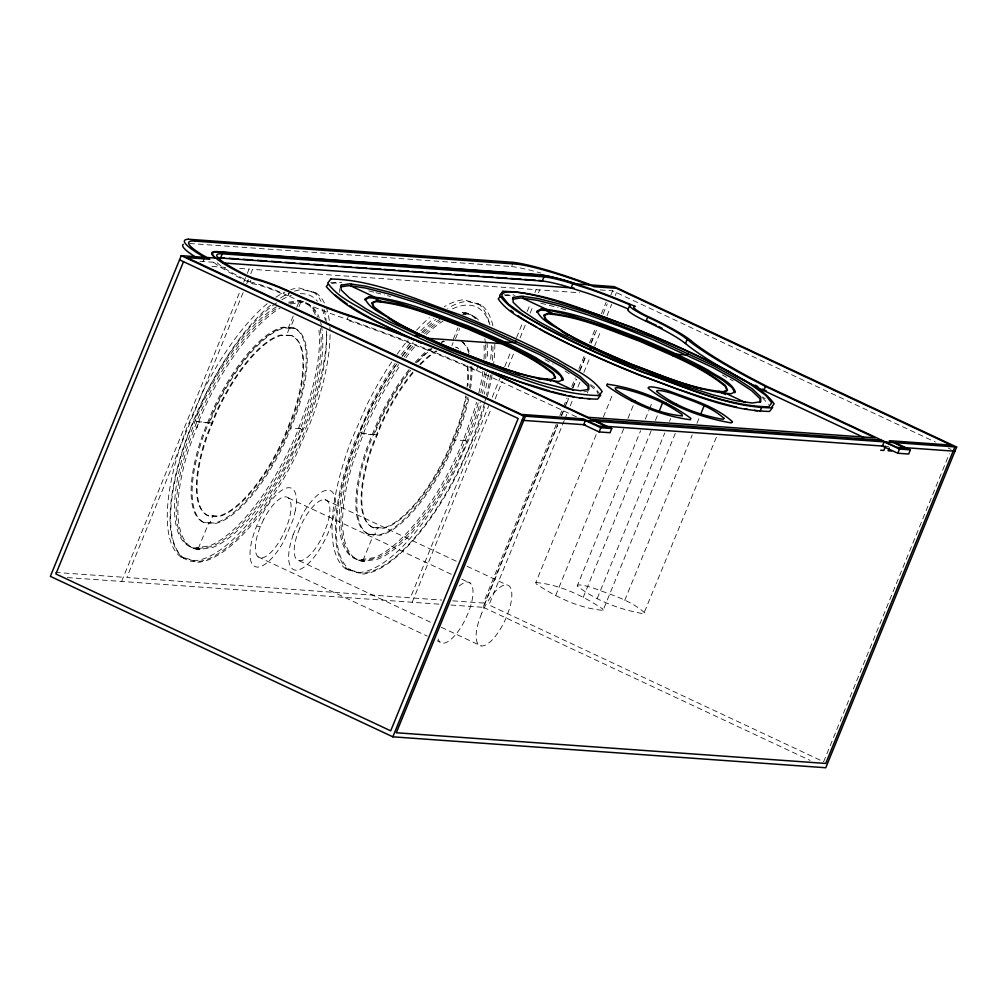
<?xml version="1.0" encoding="UTF-8"?>
<svg xmlns="http://www.w3.org/2000/svg" width="1007" height="1007" viewBox="0 0 1007 1007"><rect width="100%" height="100%" fill="white"/><g stroke="black" fill="none" stroke-linecap="round" stroke-linejoin="round"><path stroke-width="0.75" stroke-dasharray="5 3.75" d="M339.699 292.32L339.711 288.694M204.761 257.326L203.024 261.505M204.874 257.389L203.175 261.568L200.972 260.322M121.595 581.454L240.157 290.91M243.719 282.187L246.69 274.924M247.281 273.463L250.768 264.929M243.077 292.622L126.806 577.514L410.378 597.818L488.685 405.947M246.627 283.898L248.414 279.531M250.781 273.715L252.568 269.36L579.793 292.785M199.89 261.279L216.845 262.5L219.526 264.828A67.557 8.698 22.2 0 0 246.413 280.198L250.114 281.96L251.826 277.781M195.257 420.611L198.606 422.185L209.469 422.965L214.667 410.201A107.195 38.958 -64.9 0 1 284.742 327.93L290.167 328.307L294.862 316.777M576.508 416.873L465.511 365.251A234.379 30.185 22.2 0 0 347.151 319.269L342.191 317.633A72.756 9.365 22.2 0 1 292.861 297.921L287.926 295.643L289.638 291.464M288.128 295.731L289.827 291.552M198.266 548.614L208.839 522.683L209.846 523.149L212.792 515.936L213.459 516.251M293.188 315.997L288.48 327.527L290.167 328.307M296.713 307.349L299.066 301.596M289.487 327.992L286.542 335.205L287.222 335.52M298.978 306.694L300.741 302.377L297.392 300.803M347.163 319.282L348.875 315.103M360.002 432.406L363.351 433.979L374.214 434.747L379.412 421.996A107.195 38.958 -64.9 0 1 410.755 370.337M363.011 560.408L373.597 534.465L374.604 534.944L377.549 527.731L378.217 528.033M453.238 339.321L457.933 327.791M451.879 345.565L453.062 342.67M455.504 338.654L459.607 328.572M189.53 243.493L511.543 266.54L513.255 262.361M476.588 370.06L478.3 365.868M492.234 397.224L499.95 378.33M504.696 366.699L511.216 350.7M516.553 337.622L523.086 321.636M527.24 311.465L530.198 304.19M534.944 292.559L536.139 289.651M412.178 602.249L491.001 409.094M495.154 398.923L502.266 381.477M508.195 366.951L514.136 352.412M520.065 337.874L525.994 323.335M530.148 313.164L533.118 305.901M538.455 292.81L539.639 289.903M556.317 424.299L483.373 603.042L452.483 600.827M559.867 415.576L562.837 408.313M563.429 406.853L566.991 398.143M571.737 386.512L575.287 377.801M578.849 369.078L585.369 353.092M589.523 342.921L596.056 326.923M601.406 313.806L606.151 302.163M483.41 606.491L557.651 424.539M561.226 415.815L564.197 408.527M564.789 407.08L568.351 398.344M572.505 388.161L576.067 379.425M579.629 370.689L586.175 354.678M590.92 343.035L594.482 334.299M450.897 605.018L483.423 607.347L557.488 425.848M561.629 415.69L565.783 405.531M566.375 404.071L568.741 398.268M572.895 388.098L576.445 379.387M579.994 370.677L586.515 354.703M591.26 343.097L597.78 327.124M603.105 314.058L607.259 303.887M610.808 295.177L614.295 286.643M564.285 420.41L488.974 604.968L823.638 761.758L949.324 453.779M564.877 418.962L567.847 411.687M570.214 405.884L573.184 398.608M577.93 386.99L580.296 381.175M583.859 372.452L590.379 356.478M594.533 346.295L601.053 330.321M606.969 315.82L611.702 304.227M615.252 295.529L616.435 292.622M587.295 393.02L588.025 391.22M675.307 433.325L603.067 610.355C579.491 608.379 555.902 597.101 536.253 583.972L535.837 582.512L596.836 433.048M603.357 417.087L612.822 393.863M555.713 595.452L623.811 428.567M627.953 418.409L635.065 401M716.355 437.277L643.712 613.767C620.299 609.739 595.867 600.738 577.25 585.948L640.616 430.681M645.349 419.076L648.898 410.365M649.49 408.918L652.46 401.655M583.191 597.415L651.894 429.083M655.444 420.385L657.81 414.582M597.239 598.422L664.746 432.997M669.479 421.392L670.662 418.484M624.718 600.386L692.224 434.961M696.957 423.355L699.915 416.092M535.837 582.512C559.414 584.488 583.003 595.766 602.652 608.895L603.067 610.355M288.631 302.176L299.079 300.539L302.427 302.113A134.988 49.053 -64.9 0 1 319.219 317.797M288.858 303.183L300.753 301.332A134.988 49.053 -64.9 0 1 317.545 317.004M290.532 303.963L302.427 302.113M478.451 320.025A134.988 49.053 -64.9 0 0 467.172 313.907L463.824 312.334L462.137 312.598L465.498 314.171M463.824 313.378L465.498 313.127A134.988 49.053 -64.9 0 1 476.777 319.244M462.578 314.625L467.172 313.907M276.497 306.745A134.988 49.053 -64.9 0 0 196.592 416.948L184.822 449.235A134.988 49.053 -64.9 0 0 194.905 548.085L209.72 545.781A134.988 49.053 -64.9 0 0 297.392 431.688L309.162 399.401A134.988 49.053 -64.9 0 0 318.829 329.1M194.905 548.085L198.253 549.658L213.069 547.342A134.988 49.053 -64.9 0 0 300.741 433.262L312.51 400.975A134.988 49.053 -64.9 0 0 321.523 326.356M396.896 363.854A134.988 49.053 -64.9 0 0 361.337 428.73L349.58 461.017A134.988 49.053 -64.9 0 0 359.65 559.879L374.478 557.576A134.988 49.053 -64.9 0 0 462.137 443.483L473.907 411.196A134.988 49.053 -64.9 0 0 476.512 402.221M359.65 559.879L362.998 561.453L377.826 559.137A134.988 49.053 -64.9 0 0 465.486 445.044L477.255 412.769A134.988 49.053 -64.9 0 0 480.263 402.297M583.796 391.861L586.615 391.433M330.787 282.564L341.7 282.501M504.117 294.862L513.671 294.812M290.973 335.344L280.852 335.029A99.252 36.076 -64.9 0 0 215.989 412.455L206.448 436.258A99.252 36.076 -64.9 0 0 208.373 515.798L219.161 516.427A99.252 36.076 -64.9 0 0 284.024 439.002L293.566 415.199A99.252 36.076 -64.9 0 0 291.64 335.658L290.973 335.344A99.252 36.076 -64.9 0 1 292.886 414.884L283.345 438.687A99.252 36.076 -64.9 0 1 218.494 516.113L208.373 515.798M291.64 335.658L281.519 335.344A99.252 36.076 -64.9 0 0 216.656 412.769L207.115 436.572A99.252 36.076 -64.9 0 0 209.041 516.113M412.845 372.036A99.252 36.076 -64.9 0 0 380.734 424.249L371.193 448.052A99.252 36.076 -64.9 0 0 373.119 527.58L383.239 527.907A99.252 36.076 -64.9 0 0 448.102 450.481L457.644 426.678A99.252 36.076 -64.9 0 0 465.788 395.864M373.119 527.58L383.906 528.222A99.252 36.076 -64.9 0 0 448.77 450.796L458.311 426.993A99.252 36.076 -64.9 0 0 466.455 396.179M293.83 327.892L283.068 327.149A107.195 38.958 -64.9 0 0 212.993 409.421L202.52 435.112A107.195 38.958 -64.9 0 0 203.49 522.306L215.271 523.527A107.195 38.958 -64.9 0 0 285.346 441.255L295.819 415.564A107.195 38.958 -64.9 0 0 294.837 328.37L293.83 327.892A107.195 38.958 -64.9 0 1 294.812 415.098L284.339 440.789A107.195 38.958 -64.9 0 1 214.264 523.048L203.49 522.306M294.837 328.37L284.062 327.615A107.195 38.958 -64.9 0 0 214 409.887L203.527 435.578A107.195 38.958 -64.9 0 0 204.497 522.784M409.081 369.556A107.195 38.958 -64.9 0 0 377.738 421.203L367.265 446.907A107.195 38.958 -64.9 0 0 368.247 534.1L379.022 534.843A107.195 38.958 -64.9 0 0 449.084 452.584L459.557 426.88A107.195 38.958 -64.9 0 0 467.928 397.136M368.247 534.1L380.017 535.321A107.195 38.958 -64.9 0 0 450.091 453.049L460.564 427.358A107.195 38.958 -64.9 0 0 468.935 397.601M600.26 289.94L612.583 290.822L935.427 442.086M211.999 266.452L225.895 267.447M239.792 268.441L249.056 269.108M883.932 446.151L888.602 446.479M196.931 421.392L209.469 422.965M300.401 428.806L289.538 428.025L290.545 428.491M361.677 433.186L374.214 434.747M465.146 440.6L454.295 439.82L455.29 440.286M208.801 422.65L212.49 423.179M373.547 434.432L377.235 434.974M257.314 526.258L260.461 526.472M55.36 572.404L123.295 577.263M413.89 598.07L441.683 600.059M67.381 577.565L440.059 604.25M250.114 281.96L251.901 282.338A33.533 4.318 22.2 0 1 284.427 294.044L287.926 295.643M540.772 303.183L558.067 307.563M368.801 290.872L374.566 292.332M376.014 292.697L384.661 294.9M492.889 325.714A148.482 53.963 -64.9 0 0 481.145 305.008L463.988 299.771A148.482 53.963 -64.9 0 0 444.276 306.732M481.145 305.008L467.336 301.345A148.482 53.963 -64.9 0 0 447.624 308.306M324.38 302.981A148.482 53.963 -64.9 0 0 316.387 293.213L299.23 287.977A148.482 53.963 -64.9 0 0 290.922 289.638M316.387 293.213L302.578 289.55A148.482 53.963 -64.9 0 0 294.271 291.212M391.773 361.903A148.482 53.963 -64.9 0 0 367.089 404.487L351.519 439.895A148.482 53.963 -64.9 0 0 345.691 568.779L359.499 572.442A148.482 53.963 -64.9 0 0 456.385 467.726L471.968 432.318A148.482 53.963 -64.9 0 0 481.434 404.298M345.691 568.779L362.847 574.015A148.482 53.963 -64.9 0 0 459.746 469.3L475.317 433.891A148.482 53.963 -64.9 0 0 484.782 405.871M267.195 303.736A148.482 53.963 -64.9 0 0 202.344 392.692L186.761 428.113A148.482 53.963 -64.9 0 0 180.945 556.984L194.741 560.66A148.482 53.963 -64.9 0 0 291.64 455.944L307.211 420.523A148.482 53.963 -64.9 0 0 326.709 330.812M180.945 556.984L198.089 562.221A148.482 53.963 -64.9 0 0 294.988 457.505L310.559 422.097A148.482 53.963 -64.9 0 0 330.057 332.386M561 308.406L566.941 310.282M387.544 295.63L390.515 296.562M948.254 448.09L951.099 449.424M463.472 439.807L466.833 441.381M298.727 428.025L302.075 429.586M324.934 499.673L457.128 561.604M467.084 566.274L506.886 584.916M288.354 497.924L451.828 574.506M461.772 579.176L470.307 583.166M483.423 607.347L810.144 760.423M361.337 559.615L364.685 561.189M299.129 560.672L432.746 623.27M441.28 627.273L481.082 645.915M258.082 556.858L427.232 636.109M437.189 640.779L440.034 642.114M196.592 547.821L199.94 549.394M722.384 374.982L733.222 380.948M544.988 359.688L553.12 364.169M565.116 371.042L570.126 374.34M762.714 396.947L765.232 398.759M590.744 384.636L594.52 387.368L600.726 395.109M762.425 397.664L768.505 404.348M213.711 262.273L214.818 263.217A73.171 9.428 22.2 0 0 252.002 283.684M590.329 385.605L596.22 390.741A142.402 18.34 22.2 0 1 597.755 396.582M644.694 612.86C630.684 600.084 611.06 594.822 593.589 588.126A35.597 4.582 22.2 0 0 577.238 585.948M459.154 586.074A33.269 12.097 -64.9 0 1 468.255 612.835L464.655 620.74A33.269 12.097 -64.9 0 1 438.095 639.004M452.495 308.859A145.851 53.006 -64.9 0 1 489.868 324.72M492.914 346.672A145.851 53.006 -64.9 0 1 492.247 362.394M490.636 374.931A145.851 53.006 -64.9 0 1 486.444 395.348M486.066 396.859A145.851 53.006 -64.9 0 1 484.87 401.441M484.455 402.964A145.851 53.006 -64.9 0 1 353.092 571.321A145.851 53.006 -64.9 0 1 396.519 363.955M402.02 356.214A145.851 53.006 -64.9 0 1 413.147 342.065M421.769 332.499A145.851 53.006 -64.9 0 1 436.094 319.307M300.313 293.679A145.851 53.006 -64.9 0 1 317.507 301.294M322.064 308.96A145.851 53.006 -64.9 0 1 325.324 320.226M326.532 330.837A145.851 53.006 -64.9 0 1 242.108 533.307A145.851 53.006 -64.9 0 1 172.046 493.845A145.851 53.006 -64.9 0 1 276.761 302.805M281.809 299.708A145.851 53.006 -64.9 0 1 291.413 295.391M511.48 266.515A122.187 15.734 22.2 0 1 540.847 273.048M251.901 283.634A28.007 3.613 22.2 0 1 286.001 295.58M505.212 295.617A142.402 18.34 22.2 0 1 515.055 295.756M349.064 320.73A228.941 29.493 22.2 0 1 474.977 370.135M331.618 283.596A142.402 18.34 22.2 0 1 340.152 283.181M320.654 322.378A134.988 49.053 -64.9 0 1 321.258 324.984M198.253 549.658A134.988 49.053 -64.9 0 1 188.171 450.796L199.94 418.509A134.988 49.053 -64.9 0 1 279.845 308.306M320.314 328.408A134.988 49.053 -64.9 0 1 310.836 400.182L299.066 432.469A134.988 49.053 -64.9 0 1 211.394 546.562L196.579 548.878A134.988 49.053 -64.9 0 1 186.496 450.016L198.266 417.729A134.988 49.053 -64.9 0 1 276.824 308.343M326.167 307.135A148.482 53.963 -64.9 0 1 329.427 321.724M329.868 326.797A148.482 53.963 -64.9 0 1 330.032 330.951M184.294 558.558A148.482 53.963 -64.9 0 1 190.109 429.674L205.692 394.266A148.482 53.963 -64.9 0 1 270.543 305.297M280.475 297.984A148.482 53.963 -64.9 0 1 288.292 293.603M299.079 300.539A134.988 49.053 -64.9 0 1 315.871 316.223M313.039 291.64A148.482 53.963 -64.9 0 1 321.032 301.408M324.078 309.514A148.482 53.963 -64.9 0 1 326.406 323.511M275.905 297.216A148.482 53.963 -64.9 0 1 284.943 292.043M460.879 340.807A107.195 38.958 -64.9 0 1 470.03 354.326M471.88 366.712A107.195 38.958 -64.9 0 1 470.571 388.362M369.254 534.566A107.195 38.958 -64.9 0 1 368.272 447.372L378.745 421.681A107.195 38.958 -64.9 0 1 410.088 370.022M416.143 362.847A107.195 38.958 -64.9 0 1 431.348 348.447M441.167 342.191A107.195 38.958 -64.9 0 1 443.81 340.995M462.289 342.053A107.195 38.958 -64.9 0 1 469.023 353.847M470.873 366.246A107.195 38.958 -64.9 0 1 469.564 387.896M415.136 362.382A107.195 38.958 -64.9 0 1 429.221 348.85M486.922 342.456A134.988 49.053 -64.9 0 1 487.438 359.461M486.243 372.741A134.988 49.053 -64.9 0 1 482.454 393.473M362.998 561.453A134.988 49.053 -64.9 0 1 352.928 462.591L364.685 430.304A134.988 49.053 -64.9 0 1 400.245 365.428M405.871 357.724A134.988 49.053 -64.9 0 1 416.281 344.948M426.288 334.462A134.988 49.053 -64.9 0 1 443.244 320.918M484.845 338.755A134.988 49.053 -64.9 0 1 485.424 343.186M485.563 344.734A134.988 49.053 -64.9 0 1 485.689 360.091M484.568 371.961A134.988 49.053 -64.9 0 1 480.78 392.692M478.187 403.001A134.988 49.053 -64.9 0 1 475.581 411.976L463.812 444.263A134.988 49.053 -64.9 0 1 376.152 558.356L361.324 560.66A134.988 49.053 -64.9 0 1 351.254 461.81L363.011 429.523A134.988 49.053 -64.9 0 1 398.571 364.635M404.185 356.931A134.988 49.053 -64.9 0 1 414.607 344.155M424.614 333.669A134.988 49.053 -64.9 0 1 440.223 321.006M467.701 366.095A99.252 36.076 -64.9 0 1 467.877 385.908M373.786 527.895A99.252 36.076 -64.9 0 1 371.873 448.354L381.414 424.564A99.252 36.076 -64.9 0 1 413.512 372.351M420.485 364.61A99.252 36.076 -64.9 0 1 436.874 351.179M458.789 348.686A99.252 36.076 -64.9 0 0 456.398 347.453L455.718 347.138A99.252 36.076 -64.9 0 1 460.287 350.109M467.034 365.793A99.252 36.076 -64.9 0 1 467.059 387.003M419.806 364.295A99.252 36.076 -64.9 0 1 436.195 350.864M417.817 362.054A107.195 38.958 -64.9 0 1 432.016 348.762M441.834 342.493A107.195 38.958 -64.9 0 1 444.477 341.297M494.815 344.18A148.482 53.963 -64.9 0 1 493.367 366.221M492.096 374.667A148.482 53.963 -64.9 0 1 487.187 397.186M349.039 570.352A148.482 53.963 -64.9 0 1 354.867 441.469L370.438 406.048A148.482 53.963 -64.9 0 1 395.122 363.477M401.352 354.565A148.482 53.963 -64.9 0 1 411.511 341.411M420.926 330.699A148.482 53.963 -64.9 0 1 434.017 318.149M484.002 345.514A134.988 49.053 -64.9 0 1 484.015 359.31M482.894 371.18A134.988 49.053 -64.9 0 1 478.766 393.359M402.51 356.151A134.988 49.053 -64.9 0 1 412.933 343.374M422.94 332.889A134.988 49.053 -64.9 0 1 439.895 319.357M463.824 312.334A134.988 49.053 -64.9 0 1 475.103 318.464M477.796 303.434A148.482 53.963 -64.9 0 1 489.54 324.153M491.454 345.539A148.482 53.963 -64.9 0 1 490.422 361.337M488.496 374.541A148.482 53.963 -64.9 0 1 484.241 394.089M397.11 354.237A148.482 53.963 -64.9 0 1 408.162 339.837M416.52 330.258A148.482 53.963 -64.9 0 1 429.41 317.671M295.416 510.197L292.924 520.04L284.163 540.532A43.213 15.709 -64.9 0 1 250.617 560.169A43.213 15.709 -64.9 0 1 273.967 497.282A43.213 15.709 -64.9 0 1 295.416 510.197M293.163 534.541L290.23 544.686A43.578 15.835 -64.9 0 0 309.476 562.435A43.578 15.835 -64.9 0 0 335.155 498.943A43.578 15.835 -64.9 0 0 302.603 514.061L293.163 534.541M198.178 424.048L196.843 427.811L198.178 424.048M299.671 528.197L296.75 536.152A33.269 12.097 -64.9 0 0 300.854 560.66A33.269 12.097 -64.9 0 0 324.392 532.137L327.3 524.181A33.269 12.097 -64.9 0 0 323.209 499.673A33.269 12.097 -64.9 0 0 299.671 528.197M481.623 613.439L478.703 621.407A33.269 12.097 -64.9 0 0 482.794 645.915A33.269 12.097 -64.9 0 0 506.332 617.392L509.252 609.424A33.269 12.097 -64.9 0 0 505.162 584.916A33.269 12.097 -64.9 0 0 481.623 613.439M263.721 519.285L260.133 527.19A33.269 12.097 -64.9 0 0 259.454 557.664A33.269 12.097 -64.9 0 0 282.703 535.497L286.303 527.592A33.269 12.097 -64.9 0 0 286.982 497.118A33.269 12.097 -64.9 0 0 263.721 519.285"/><path stroke-width="1.5" d="M588.025 390.011L588.038 386.386L579.617 378.33L563.341 367.593L540.306 354.917L480.603 327.262L448.002 314.159L416.508 302.755L388.274 293.83L365.214 287.989L348.888 285.636L340.442 286.907M759.995 402.322L760.008 398.696L751.6 390.64L735.311 379.903L712.276 367.228L652.574 339.56L619.972 326.469L588.478 315.065L560.244 306.141L537.184 300.3L520.871 297.934L512.412 299.217M201.627 255.539L204.874 257.389L181.235 255.64L50.35 576.356L392.843 736.822L825.765 767.749L956.65 447.032L614.295 286.643L591.185 284.981L585.029 282.715A122.187 15.734 22.2 0 0 513.192 262.324L188.422 239.251M183.513 261.694L55.901 573.965L390.703 730.83L518.177 418.497L179.523 259.819M217.625 257.993L220.583 258.006L222.283 253.814L544.007 276.837A86.401 11.127 22.2 0 1 566.803 281.872L590.606 289.512A88.629 11.417 22.2 0 1 626.354 303.296L630.092 304.894L628.053 309.212M351.481 284.112L350.751 285.9L374.579 297.065L374.138 298.135L380.772 301.244L380.47 301.962M423.456 337.257L423.884 336.174L414.695 335.52M430.203 340.102L426.137 338.188L426.439 337.471M523.451 296.423L522.721 298.21L546.549 309.376L546.109 310.446L552.742 313.555L552.44 314.272M516.025 340.932L515.294 342.72L504.57 341.952L504.129 343.035L501.146 342.821L500.857 343.525L426.137 338.188M220.583 258.006L542.295 281.029L544.007 276.837M571.145 287.851L572.845 283.672M392.843 736.822L523.728 416.105L585.407 420.523L600.827 427.748L611.74 428.529L610.041 432.72L599.127 431.94L583.695 424.702L585.407 420.523M525.478 416.231L396.305 732.756L825.727 763.444L954.9 446.919M599.127 431.94L600.827 427.748M730.503 372.817A239.867 30.89 22.2 0 1 689.317 346.597L683.602 342.078A81.592 10.511 22.2 0 0 650.66 323.461L646.003 321.246L647.702 317.054L644.417 315.468A34.175 4.406 22.2 0 1 629.702 305.008M672.827 355.836L673.117 355.119L676.1 355.333L676.54 354.263L687.265 355.03L687.995 353.243M685.465 343.538L687.177 339.346L685.301 337.886M658.993 411.674L662.543 402.964L666.105 403.228M700.507 414.645L704.069 405.934L707.631 406.199M718.495 392.063L718.784 391.345L725.418 394.454L725.858 393.385L745.482 402.573M863.691 437.416L763.721 390.578L765.433 386.398L756.307 381.691A239.867 30.89 22.2 0 1 691.029 342.418L687.177 339.346M759.995 411.511L761.456 407.923L759.253 406.891M882.472 446.088L884.083 441.859L596.295 421.291M885.518 446.265L883.806 450.444L880.672 450.23M889.231 447.964L888.098 450.758L891.573 450.998M897.778 453.251L899.49 449.072L910.404 449.852L908.692 454.031L897.778 453.251L882.371 446.038M327.841 284.591L326.268 286.605C349.139 312.699 384.158 324.367 414.368 339.988M499.812 296.901L498.238 298.915C508.976 314.184 527.353 321.195 542.609 330.9C574.645 347.78 607.787 362.419 641.371 375.926C683.061 390.15 724.839 410.541 769.549 411.448L772.696 407.407M600.726 395.109L597.579 399.15C556.556 398.571 517.976 380.596 479.71 367.479M364.672 299.872L368.852 297.757L379.488 298.525L395.877 302.125L441.104 316.689L466.87 326.658L492.41 337.534L536.051 359.084L551.169 368.272L560.32 375.548L562.9 380.407M536.655 312.183L540.822 310.068L551.471 310.836L567.847 314.436L613.074 328.999L638.841 338.969L664.381 349.844L708.022 371.394L723.139 380.583L732.29 387.859L734.871 392.717M371.784 303.384L376.014 301.571C408.036 304.378 437.944 317.91 467.777 328.949C497.08 342.028 528.071 353.533 553.195 373.975L555.209 378.33M543.755 315.695L547.984 313.882C580.007 316.689 609.915 330.22 639.747 341.26C669.051 354.338 700.041 365.843 725.166 386.285L727.192 390.64L722.95 392.453M222.283 253.814L219.325 253.814A65.732 8.471 22.2 0 0 217.16 256.609L221.238 260.637M195.119 241.114L517.006 264.161M540.243 275.049L218.381 252.014A70.263 9.05 22.2 0 0 214.567 256.936L217.311 259.303A72.152 9.29 22.2 0 0 246.023 275.717L254.683 279.405M219.803 257.641L224.485 257.981M229.181 258.308L238.571 258.988M243.266 259.315L252.644 259.995M257.339 260.322L266.717 261.002M271.412 261.329L280.802 262.009M285.485 262.336L294.875 263.016M299.57 263.343L308.948 264.023M313.643 264.363L323.02 265.03M327.716 265.37L337.106 266.037M341.801 266.377L351.179 267.044M355.874 267.384L366.825 268.164M369.947 268.391L380.898 269.171M384.019 269.398L394.971 270.178M398.105 270.405L409.043 271.185M412.178 271.412L423.129 272.192M426.251 272.419L437.202 273.199M440.336 273.426L451.224 274.206M454.346 274.433L465.247 275.213M468.356 275.427L479.256 276.208M482.366 276.434L493.266 277.215M496.388 277.441L507.289 278.222M510.398 278.435L521.299 279.216M524.408 279.442L535.309 280.223M538.43 280.45L541.539 280.663M206.662 257.465L215.939 258.119M575.828 283.886L589.019 284.83M223.013 262.94L574.116 288.065M589.737 348.044L595.867 348.485M631.502 400.748L635.065 401M673.028 403.719L676.591 403.971M956.65 447.032L894.971 442.627L910.404 449.852M587.119 420.636L594.91 421.19M885.468 441.947L893.259 442.514M522.016 420.297L585.407 424.816M604.062 426.15L883.756 446.139M902.499 447.473L954.938 451.224M548.009 379.878L550.98 380.142M700.104 388.715L702.924 389.357M537.977 378.632L540.784 379.261M683.25 383.894L690.273 385.983M693.08 386.826L697.297 388.085M515.483 372.842L519.7 374.101M550.074 391.043L520.367 381.917L491.164 371.545M576.394 283.924L571.586 282.375A91.826 11.832 22.2 0 0 539.475 274.684L217.6 251.649A71.132 9.164 22.2 0 0 213.748 256.647L215.422 258.082M675.319 388.287L706.02 398.583A142.402 18.34 22.2 0 0 732.114 405.972M656.488 374.856L671.984 380.256M483.398 361.337C505.552 368.726 527.731 377.927 551.27 379.425L555.512 377.612L553.485 373.257C528.36 352.815 497.37 341.31 468.066 328.232C438.234 317.192 408.326 303.661 376.303 300.854L372.074 302.666L374.088 307.022C405.934 331.932 444.905 345.665 481.988 360.796M484.518 362.545L488.735 364.018M586.124 283.76L594.168 286.718L616.41 288.317L951.074 445.107L889.395 440.701L904.827 447.926L897.023 447.372L767.611 386.738A235.311 30.311 22.2 0 1 691.041 340.681M673.859 387.796L639.067 374.642A147.437 18.995 22.2 0 1 571.145 344.948M631.477 364.358C661.309 375.397 691.23 388.929 723.24 391.736L727.482 389.923L725.455 385.568C700.331 365.126 669.34 353.621 640.037 340.542C610.217 329.503 580.296 315.971 548.274 313.164L544.044 314.977L546.071 319.332C570.793 339.472 601.242 350.889 630.092 363.754M632.597 365.617L636.814 367.253M650.862 372.728L655.079 374.365M628.393 309.073L624.642 307.475A88.629 11.417 22.2 0 0 588.894 293.692L565.103 286.051A86.401 11.127 22.2 0 0 542.295 281.029M417.125 341.247L421.266 343.135M286.152 289.865L294.548 293.742A72.756 9.365 22.2 0 0 343.916 313.454L348.875 315.103A234.379 30.185 22.2 0 1 467.21 361.072L588.063 417.301L875.259 437.856L765.433 386.398M899.49 449.072L880.219 440.046L592.33 419.441L611.74 428.529M553.888 381.074L573.512 390.263M546.814 379.035L550.791 380.91M181.235 255.64L523.728 416.105M591.336 347.289L595.401 349.215M647.702 317.054L652.372 319.282A81.592 10.511 22.2 0 1 685.326 337.899M646.003 321.246L642.705 319.66A34.175 4.406 22.2 0 1 628.003 309.187M763.721 390.578L754.595 385.87A239.867 30.89 22.2 0 1 731.749 373.521M395.625 322.769L399.54 324.846M204.925 256.47L209.846 259.265L186.95 257.628L521.613 414.431L583.292 418.849L598.712 426.074L606.516 426.628L476.966 365.931A229.936 29.618 22.2 0 0 350.449 316.299M561.365 331.253L567.596 335.079M388.148 318.174L394.379 322.013M347.365 304.202L335.18 295.064M349.895 305.801L359.99 312.208A147.437 18.995 22.2 0 0 400.371 333.267M523.086 314.612L508.22 303.9L502.128 296.297A142.39 18.34 22.2 0 1 564.512 303.585L596.434 314.209L631.125 327.237A147.45 18.995 22.2 0 1 750.781 384.561L765.635 395.273L771.727 402.876L768.643 406.841C724.725 405.947 683.677 385.92 642.73 371.935A147.45 18.995 22.2 0 1 523.086 314.612M510.901 310.42L513.293 312.183M518.076 315.695L520.468 317.444A147.437 18.995 22.2 0 0 536.819 327.212M550.414 323.826L545.769 320.05L544.258 316.777M376.127 309.627L373.798 307.739L372.288 304.466M195.383 256.949A83.682 10.775 22.2 0 1 183.211 244.298M590.127 398.634A142.402 18.34 22.2 0 1 587.811 398.583M582.273 398.08A142.402 18.34 22.2 0 1 579.101 397.639M573.877 396.745A142.402 18.34 22.2 0 1 568.603 395.675M565.783 395.046A142.402 18.34 22.2 0 1 551.76 391.509M648.319 321.523A87.055 11.215 22.2 0 1 651.907 323.222M653.077 323.776A87.055 11.215 22.2 0 1 656.539 325.462M658.779 326.583A87.055 11.215 22.2 0 1 662.065 328.232M766.377 390.993A234.341 30.185 22.2 0 1 762.664 389.092M757.805 386.575A234.341 30.185 22.2 0 1 755.036 385.115M757.604 410.743A142.402 18.34 22.2 0 1 754.079 410.365M747.559 409.346A142.402 18.34 22.2 0 1 744.664 408.804M736.759 407.092A142.402 18.34 22.2 0 1 733.386 406.287M569.685 344.243A147.437 18.995 22.2 0 1 543.856 331.076M542.647 330.422A147.437 18.995 22.2 0 1 539.702 328.811M648.382 321.523A28.662 3.688 22.2 0 1 646.406 320.578M201.702 255.564A83.682 10.775 22.2 0 1 188.322 239.213M286.126 289.865A33.533 4.318 22.2 0 0 253.575 278.133L248.112 276.019A67.557 8.698 22.2 0 1 221.213 260.637M205 256.495A79.062 10.183 22.2 0 1 195.018 241.063M516.943 264.124A117.655 15.155 22.2 0 1 586.137 283.773M691.142 340.718A86.187 11.102 22.2 0 0 649.641 317.281A29.606 3.814 22.2 0 1 634.511 306.506L635.316 306.48L626.832 302.868A93.21 12.008 22.2 0 0 589.233 288.367L572.026 282.665A90.932 11.706 22.2 0 0 540.23 275.037M254.62 279.367A28.951 3.726 22.2 0 1 288.027 291.413A77.363 9.969 22.2 0 0 350.486 316.336M341.172 285.119L341.146 289.953L349.567 298.009L365.843 308.746L388.891 321.422L448.593 349.089L512.676 373.584L540.923 382.509L563.983 388.35L580.296 390.716L588.755 389.432L588.768 384.598L580.347 376.542L564.071 365.805L541.036 353.13L481.333 325.462L448.732 312.371L417.238 300.967L389.004 292.043L365.944 286.202L349.618 283.836L341.172 285.119M513.142 297.43L513.117 302.264L521.538 310.32L537.826 321.057L560.861 333.732L620.564 361.4L684.647 385.895L712.893 394.82L735.953 400.66L752.267 403.027L760.726 401.743L760.738 396.909L752.33 388.853L736.041 378.116L713.006 365.44L653.304 337.773L589.221 313.278L560.975 304.353L537.914 298.513L521.601 296.146L513.142 297.43M607.297 384.208L606.793 385.643C630.797 403.303 660.793 415.727 690.324 419.755L690.815 418.32C666.81 400.673 636.814 388.236 607.297 384.208M330.875 278.989L327.728 283.03C338.465 298.286 356.843 305.31 372.099 315.015C404.134 331.895 437.277 346.534 470.861 360.028C512.55 374.264 554.328 394.656 599.039 395.562L602.186 391.522C591.461 376.266 573.084 369.242 557.815 359.549C525.78 342.657 492.637 328.018 459.054 314.524C417.364 300.287 375.586 279.896 330.875 278.989M502.845 291.3L499.699 295.341C510.436 310.597 528.813 317.62 544.07 327.313C576.105 344.205 609.248 358.844 642.831 372.338C684.521 386.575 726.299 406.966 771.01 407.873L774.156 403.832C763.432 388.576 745.054 381.552 729.785 371.86C697.763 354.968 664.607 340.328 631.024 326.834C589.347 312.598 547.556 292.206 502.845 291.3M724.058 418.409L723.064 419.315C699.651 415.287 675.219 406.287 656.602 391.496A35.597 4.582 22.2 0 1 672.94 393.674C690.412 400.371 710.048 405.632 724.058 418.409M732.479 421.782L731.246 422.902C701.98 417.867 671.442 406.614 648.168 388.136A44.509 5.727 22.2 0 1 668.598 390.854C690.437 399.225 714.97 405.808 732.479 421.782M369.292 296.675L365.113 298.802C370.072 309.602 382.899 313.555 391.975 320.125C414.343 332.36 437.604 342.821 461.156 352.551C493.027 364.207 524.962 378.821 559.175 381.452L563.341 379.337C558.394 368.524 545.555 364.584 536.492 358.001C514.111 345.779 490.85 335.318 467.298 325.576C435.439 313.92 403.492 299.318 369.292 296.675M541.263 308.985L537.083 311.113C542.043 321.913 554.87 325.865 563.945 332.436C586.313 344.671 609.575 355.131 633.126 364.861C664.998 376.517 696.932 391.131 731.145 393.762L735.311 391.647C730.365 380.835 717.525 376.895 708.462 370.312C686.094 358.089 662.82 347.629 639.281 337.886C607.41 326.23 575.463 311.629 541.263 308.985M617.077 387.544L615.189 388.06L615.604 389.533C635.253 402.649 658.842 413.927 682.419 415.904L682.003 414.443C662.896 400.95 640.024 391.975 617.077 387.544"/></g></svg>
